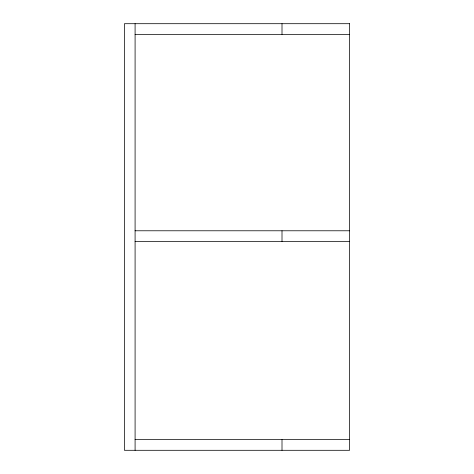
<?xml version="1.0" encoding="UTF-8"?>
<svg xmlns="http://www.w3.org/2000/svg" width="474" height="474" viewBox="0 0 474 474"><rect width="100%" height="100%" fill="white"/><g stroke="black" fill="none" stroke-linecap="round" stroke-linejoin="round"><path stroke-width="0.71" d="M135.09 34.365L349.575 34.365M135.09 230.779L349.575 230.779M135.09 241.444L349.575 241.444M135.09 439.635L349.575 439.635M282.006 23.7L282.006 34.365M282.006 230.779L282.006 241.444M282.006 439.635L282.006 450.3M135.09 23.7L135.09 450.3M349.575 23.7L124.425 23.7L124.425 450.3L349.575 450.3L349.575 23.7"/></g></svg>
